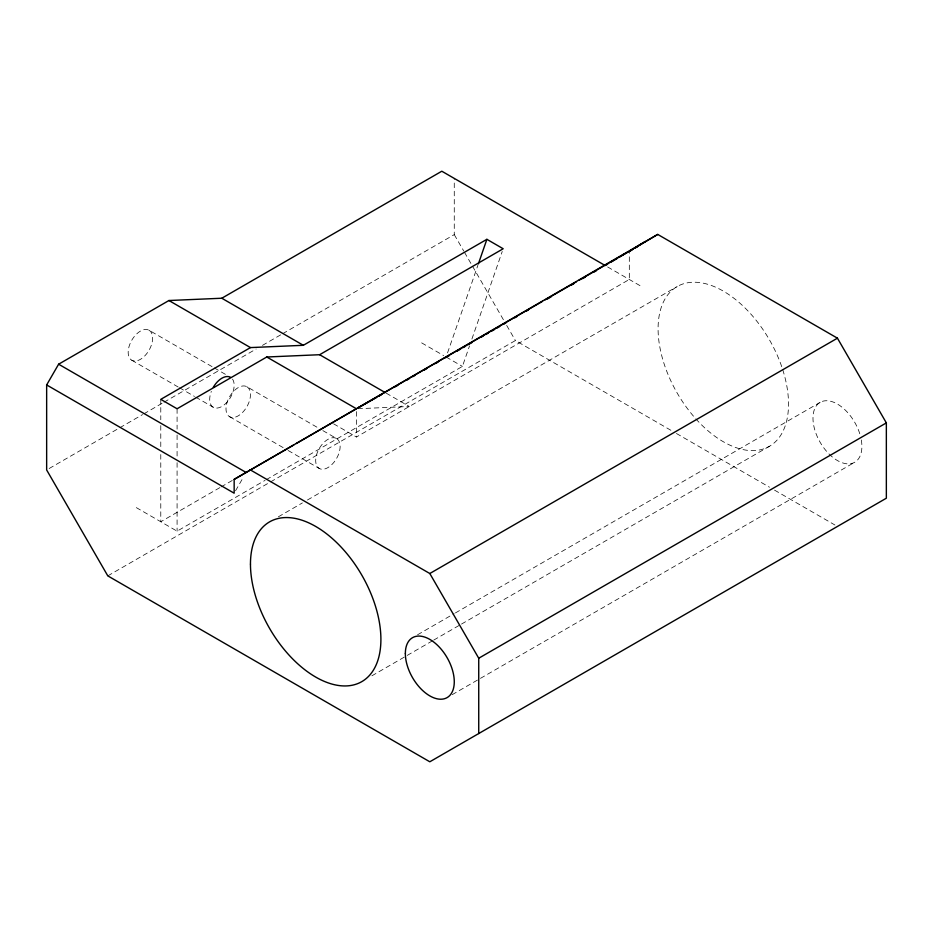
<?xml version="1.0" encoding="UTF-8"?>
<svg xmlns="http://www.w3.org/2000/svg" width="933" height="933" viewBox="0 0 933 933"><rect width="100%" height="100%" fill="white"/><g stroke="black" fill="none" stroke-linecap="round" stroke-linejoin="round"><path stroke-width="0.7" stroke-dasharray="4.67 3.5" d="M447.537 352.896L477.871 265.334M266.337 479.632L462.418 366.412L469.532 345.886M471.9 339.052L502.234 251.478M235.559 490.758L243.303 477.346M49.169 468.506L118.584 428.434M119.844 427.711L142.562 414.59M143.822 413.867L162.75 402.928M164.01 402.205L256.143 349.012M262.453 345.373L281.381 334.446M282.641 333.711L454.266 234.626L454.266 178.413M219.861 487.632L160.779 521.734L160.779 453.263M221.121 486.909L232.434 480.378M136.323 507.622L177.083 531.157L265.077 480.355M107.796 575.871L269.322 482.606M270.593 481.883L515.413 340.533L671.398 430.579M333.559 423.804L356.441 437.017L629.32 279.468L629.32 251.234M278.396 516.777L302.374 502.934M307.424 500.018L677.183 286.536M417.564 634.778L454.161 613.646M455.432 612.923L820.142 402.356M371.894 675.807L405.972 656.132M407.231 655.398L432.469 640.831M433.728 640.096L460.237 624.795M461.497 624.072L769.422 446.289M452.155 694.688L854.733 462.267M357.875 408.712L409.307 406.496L385.224 392.583M607.64 266.955L641.776 286.664M676.425 433.483L769.503 487.224M774.542 490.14L834.918 524.999M421.658 342.877L443.676 355.59M446.114 357.001L462.418 366.412M149.047 330.259A17.295 9.983 -60 0 1 143.565 357.047A17.295 9.983 -60 0 1 128.591 348.394A17.295 9.983 -60 0 1 149.047 330.259L213.016 367.182M214.275 367.905L225.553 374.425M246.883 386.74A17.295 9.983 -60 0 1 241.402 413.529A17.295 9.983 -60 0 1 226.416 404.875A17.295 9.983 -60 0 1 246.883 386.74L317.873 427.722M322.853 430.603L336.556 438.51A17.295 9.983 -60 0 1 331.075 465.299A17.295 9.983 -60 0 1 316.1 456.657A17.295 9.983 -60 0 1 336.556 438.51M131.751 360.208L178.156 387.008M179.416 387.731L194.472 396.42M195.72 397.143L213.284 407.278M229.588 416.689L283.142 447.618M288.122 450.487L319.261 468.471M454.266 234.626L463.736 251.012M464.459 252.272L471.736 264.879M472.471 266.15L503.773 320.357M506.677 325.395L515.413 340.533M356.441 411.593L356.441 437.017M177.083 408.771L177.083 429.168M177.083 435L177.083 456.855M177.083 462.675L177.083 531.157M160.779 399.359L160.779 419.757M160.779 425.588L160.779 447.443M232.515 379.125A17.295 9.983 -60 0 1 221.926 406.426A17.295 9.983 -60 0 1 211.336 391.359M782.705 369.62A92.239 53.251 60 0 1 717.279 437.927A92.239 53.251 60 0 1 669.871 292.379A92.239 53.251 60 0 1 782.251 368.232M861.311 439.979A34.591 19.966 60 0 1 831.455 456.237A34.591 19.966 60 0 1 818.929 403.161A34.591 19.966 60 0 1 860.028 434.545"/><path stroke-width="1.4" d="M478.349 263.957L486.886 239.326L503.19 248.749L319.634 354.715L266.768 357.001L177.083 408.771L160.779 399.359L250.464 347.589L303.33 345.303L486.886 239.326M46.65 384.932L234.16 493.195L234.16 479.375L657.718 234.416L837.437 338.178L886.35 422.894L886.35 498.21L429.81 761.783L107.796 575.871L46.65 469.964L46.65 384.932L58.616 364.208L168.931 300.519L221.797 298.233L441.81 171.217L605.237 265.567L607.64 264.132M645.204 241.519L629.32 251.234L633.052 249.076M629.332 251.548L631.828 250.056M635.56 247.793L638.044 246.289M657.718 234.416L635.548 247.63M611.255 261.986L617.273 258.394M619.687 256.96L628.119 251.945M234.16 479.375L293.755 444.959M296.262 443.513L356.441 408.771L266.768 357.001M542.551 301.324L357.701 408.048L376.466 397.516M545.07 299.878L576.501 281.719M579.02 280.273L628.061 251.957M395.277 386.787L397.796 385.329M406.59 380.244L409.109 378.798M412.876 376.617L415.395 375.171M424.2 370.086L426.708 368.64M435.513 363.555L438.02 362.109M445.566 357.747L449.344 355.566M456.878 351.216L460.657 349.035M463.165 347.589L465.684 346.131M468.203 344.685L471.97 342.504M480.775 337.419L483.282 335.973M485.801 334.515L488.309 333.069M492.088 330.888L494.595 329.442M497.114 327.984L499.633 326.538M503.4 324.357L505.919 322.911M514.713 317.826L517.232 316.38M526.025 311.295L528.544 309.838M547.403 298.957L551.17 296.776M571.288 285.16L573.807 283.714M582.6 278.629L585.119 277.183M593.924 272.098L596.432 270.652M250.091 469.754L429.81 573.515L837.437 338.178M478.734 733.548L478.734 658.231L886.35 422.894M378.961 396.105L381.469 394.706M221.797 298.233L303.33 345.303M319.634 354.715L385.224 392.583M168.931 300.519L250.464 347.589M58.616 364.208L246.114 472.471M429.81 573.515L478.734 658.231M213.284 387.312A17.295 9.983 -60 0 1 230.579 377.329M250.464 564.103A92.239 53.251 60 0 0 348.289 685.802A92.239 53.251 60 0 0 348.289 555.357A92.239 53.251 60 0 0 250.464 564.103M405.354 653.532A34.591 19.966 60 0 0 442.044 699.167A34.591 19.966 60 0 0 442.044 650.254A34.591 19.966 60 0 0 405.354 653.532"/></g></svg>
